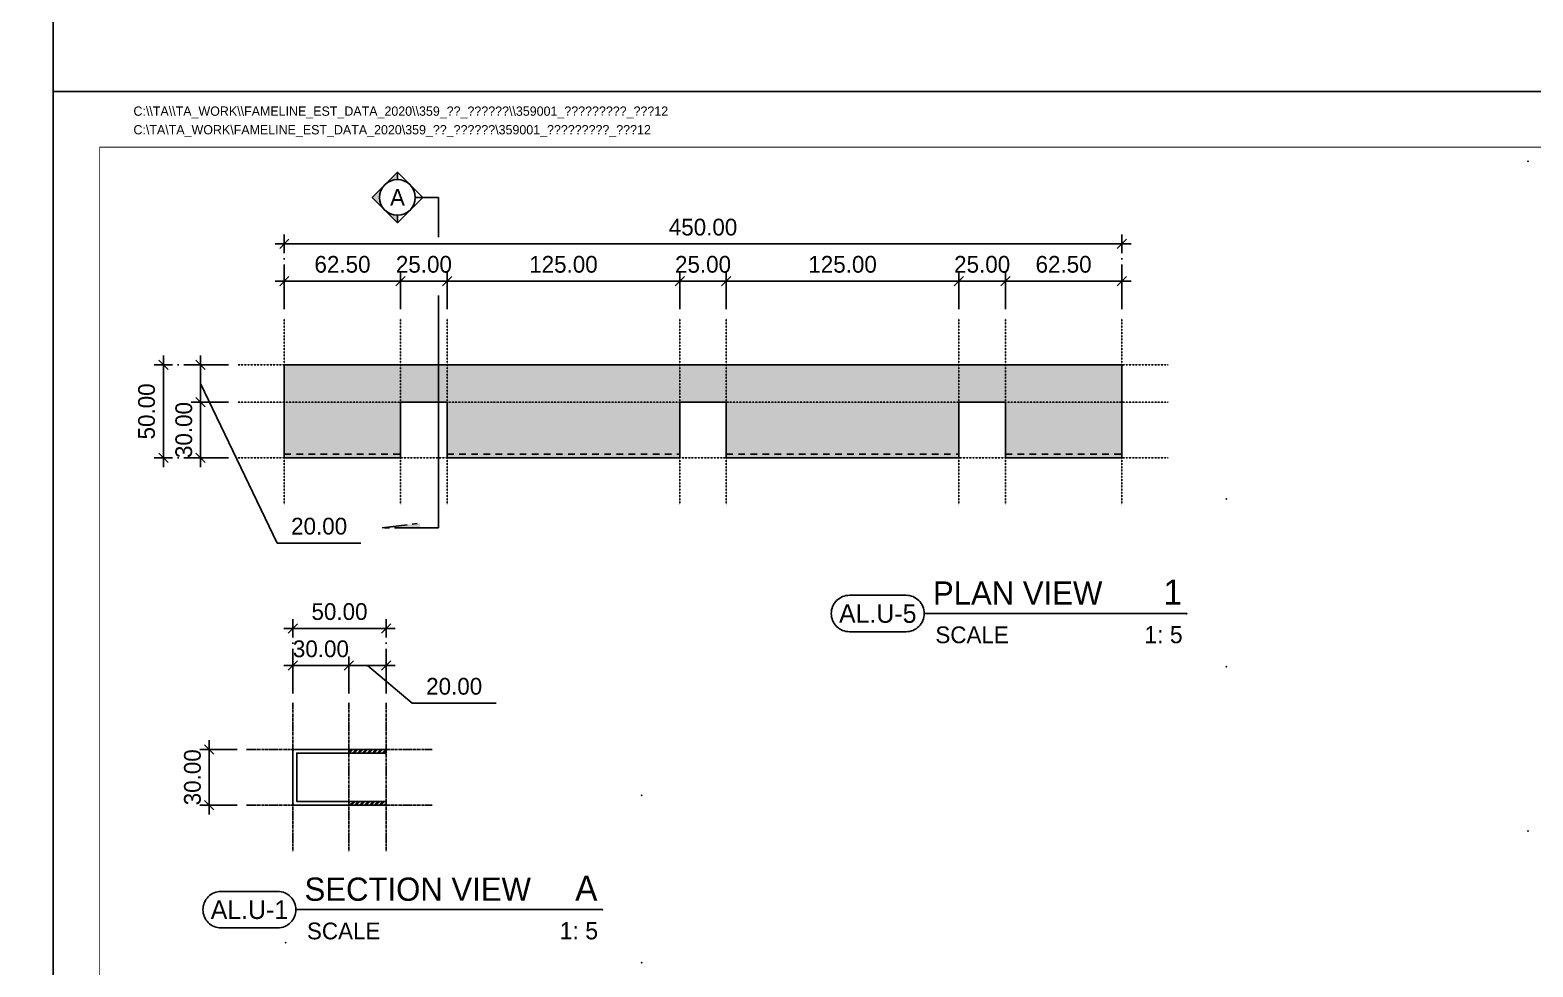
# Model space of a CAD drawing. Header units: millimetres. Extents: x -244126 to 368105, y -173968 to 259060.
# Drawn here: x -84881 to -84073, y 44819 to 45323 of the extents above; entities that cross this region are included whole.
import ezdxf
from ezdxf.enums import TextEntityAlignment as Align

# ---------------------------------------------------------------- set-up
doc = ezdxf.new("R2010")
doc.units = ezdxf.units.MM
doc.header["$MEASUREMENT"] = 0
for name, pattern in [('005_GG_TA_LINE', [13.75, 5, -1.25, 1.25, -1.25, 5]), ('ACAD_ISO04W100', [30, 24, -3, 0, -3]), ('BORDER2', [22.225, 6.35, -3.175, 6.35, -3.175, 0, -3.175]), ('CENTER', [2, 1.25, -0.25, 0.25, -0.25]), ('TA_GL_000.00010', [0.000275, 0.0001, -2.5e-05, 2.5e-05, -2.5e-05, 0.0001]), ('TA_GL_000.05000', [0.1375, 0.05, -0.0125, 0.0125, -0.0125, 0.05]), ('TA_GL_025.00000', [68.75, 25, -6.25, 6.25, -6.25, 25]), ('TA_HL_001.00000', [6.5, 3.55, -2.95]), ('TA_HL_003.00000', [19.5, 10.65, -8.85])]:
    doc.linetypes.add(name, pattern=pattern)
for name, color, linetype in [('000 - GRID', 8, 'CENTER'), ('000 - H A T C H', 8, 'Continuous'), ('000 - L I N E 0.1', 1, 'Continuous'), ('000 - SYMBOL CON', 1, 'Continuous'), ('000 - T E X T', 4, 'Continuous'), ('000 - TITLEBLOCK', 4, 'Continuous'), ('001 - ASCESSORIES', 1, 'Continuous'), ('A04_TUBE SERIES', 7, 'Continuous'), ('A11_ALU.SOLID SHEET', 7, 'Continuous')]:
    doc.layers.add(name, color=color, linetype=linetype)
doc.styles.add('Cetury Gothic', font='GOTHIC.TTF')
doc.styles.add('CORDIA', font='cordia.shx')
doc.styles.add('MtXpl_BrowalliaUPC', font='BrowalliaUPC.ttf')
doc.styles.add('TA', font='Cordia New.ttf', dxfattribs={"height": 4.5})
doc.dimstyles.new('DIM E-E', dxfattribs={"dimscale": 2, "dimtxt": 0.18, "dimasz": 0.1, "dimexe": 0.1, "dimexo": 0.1, "dimgap": 0.09, "dimtad": 1, "dimtoh": 1, "dimzin": 0, "dimdsep": 46, "dimtxsty": 'CORDIA', "dimblk": 'OBLIQUE', "dimcen": 0.1, "dimdle": 0.1, "dimclrd": 40, "dimclre": 140, "dimclrt": 3, "dimadec": 0, "dimazin": 0, "dimtfac": 1, "dimtix": 1, "dimtmove": 2, "dimatfit": 3, "dimfxl": 1, "dimtolj": 1, "dimtzin": 0, "dimarcsym": 0})
pattern_1 = [(45, (-123112.6596, 8658.7099), (-1.325825215, 1.325825215), []), (45, (-123111.7757, 8658.7099), (-1.325825215, 1.325825215), [])]

# ---------------------------------------------------------------- blocks, each defined once
blk = doc.blocks.new('*U1673')
at = {"layer": '000 - TITLEBLOCK', "color": 250}
blk.add_lwpolyline([(0, 0), (2970, 0), (2970, 2100), (0, 2100)], close=True, dxfattribs=at)
at = {"color": 4, "style": 'TA'}
blk.add_attdef('SCALE_SIZE', text='', height=12.51, dxfattribs=at).set_placement((2867.55, 50.13), align=Align.MIDDLE_LEFT)
blk.add_attdef('PAPER_SIZE', text='', height=12.51, dxfattribs=at).set_placement((2843, 49.87), align=Align.MIDDLE_RIGHT)
at = {"layer": '000 - T E X T', "color": 250, "style": 'TA'}
for tag, height, p in [('SUPERLINK', 10, (86.32, 2078.83)), ('NAMEFILE', 10, (86.32, 2058.82)), ('SC', 200, (16.82, 1876.05))]:
    blk.add_attdef(tag, text='', height=height, dxfattribs=at).set_placement(p, align=Align.MIDDLE_LEFT)
at = {"layer": '000 - T E X T', "color": 4, "style": 'TA'}
for tag, height, p in [('NAME_JOB_1', 10, (2618.33, 1691.25)), ('NAME_JOB_2', 10, (2618.33, 1669.43)), ('NAME_PROJECT_1', 15, (2469.03, 1594.85)), ('NAME_PROJECT_2', 15, (2469.03, 1557.85)), ('NAME_PROJECT_3', 15, (2469.03, 1520.85)), ('CODE_VALUE_1', 9.5, (2605.74, 1445.61)), ('CODE_VALUE_2', 9.5, (2605.74, 1415.61)), ('PART_NAME_VALUE_1', 9.5, (2605.74, 1379.37)), ('PART_NAME_VALUE_2', 9.5, (2605.74, 1349.37)), ('PART_NAME_VALUE_3', 9.5, (2605.74, 1319.37)), ('MATTERIAL_VALUE_1', 18, (2609.78, 1284.52)), ('SPEC_VALUE', 18, (2609.78, 1243.42)), ('THICKNESS_VALUE', 18, (2609.78, 1202.64)), ('COATING_VALUE_1', 18, (2609.78, 1162.5)), ('COATING_VALUE_2', 18, (2609.78, 1122.36)), ('NAME_TITLE_1', 12, (2472.53, 388.09)), ('NAME_TITLE_2', 12, (2472.53, 354.79)), ('NAME_TITLE_3', 12, (2472.53, 321.49)), ('DRAWING_NO1', 12, (2473.05, 164.58)), ('DRAWING_NO2', 12, (2473.05, 124.57))]:
    blk.add_attdef(tag, text='', height=height, dxfattribs=at).set_placement(p, align=Align.MIDDLE_LEFT)
for tag, p in [('NAME_DAFT', (2767.05, 681.08)), ('NAME_CHECKED', (2767.05, 612.98)), ('NAME_DESIGNER', (2767.05, 546.06)), ('NAME_DESIGN_MGR', (2767.05, 475.58))]:
    blk.add_attdef(tag, text='', height=18, dxfattribs=at).set_placement(p, align=Align.MIDDLE_CENTER)
for tag, p, height in [('REV', (2767.63, 251.25), 18.76), ('NAME_REMARK', (276.43, 86.52), 20)]:
    blk.add_attdef(tag, p, '', height=height, dxfattribs=at)
at = {"layer": '000 - T E X T', "color": 4, "style": 'Cetury Gothic'}
for tag, p in [('SHEET_NO.', (2807.89, 169.99)), ('TOTAL_SHEET_NO.', (2804.83, 88.2))]:
    blk.add_attdef(tag, text='', height=18, dxfattribs=at).set_placement(p, align=Align.CENTER)
blk = doc.blocks.new('A$Cfd196da9')
at = {"color": 0, "linetype": 'ByBlock', "const_width": 0.1}
blk.add_lwpolyline([(-143.5, -98), (96.5, -98), (96.5, 99), (-143.5, 99)], close=True, dxfattribs=at)
blk = doc.blocks.new('*U1674')
for p in [(792.5, 1012.5), (792.5, 652.5)]:
    blk.add_point(p)
at = {"linetype": '005_GG_TA_LINE'}
blk.add_point((125, 592.5), dxfattribs=at)
at = {"layer": '000 - L I N E 0.1', "color": 21, "linetype": 'Continuous'}
blk.add_lwpolyline([(35.6, 1050), (0, 1050), (0, 1014.4)], dxfattribs=at)
at = {"layer": '000 - TITLEBLOCK', "color": 250}
blk.add_lwpolyline([(0, 0), (1485, 0), (1485, 1050), (0, 1050)], close=True, dxfattribs=at)
at = {"layer": '000 - T E X T', "color": 3, "xscale": 5, "yscale": 5, "zscale": 5}
blk.add_blockref('A$Cfd196da9', (742.5, 525), dxfattribs=at)
at = {"color": 4, "style": 'TA'}
blk.add_attdef('PAPER_SIZE', text='', height=6.25, dxfattribs=at).set_placement((1421.5, 24.94), align=Align.MIDDLE_RIGHT)
blk.add_attdef('SCALE_SIZE', text='', height=6.25, dxfattribs=at).set_placement((1433.78, 25.07), align=Align.MIDDLE_LEFT)
at = {"layer": '000 - T E X T', "color": 250, "style": 'TA'}
for tag, height, p in [('SUPERLINK', 5, (43.16, 1039.41)), ('NAMEFILE', 5, (43.16, 1029.41)), ('SC', 100, (8.41, 938.03))]:
    blk.add_attdef(tag, text='', height=height, dxfattribs=at).set_placement(p, align=Align.MIDDLE_LEFT)
at = {"layer": '000 - T E X T', "color": 4, "style": 'TA'}
for tag, height, p in [('NAME_JOB_1', 5, (1309.16, 845.63)), ('NAME_JOB_2', 5, (1309.16, 834.72)), ('NAME_PROJECT_1', 7.5, (1234.52, 797.42)), ('NAME_PROJECT_2', 7.5, (1234.52, 778.92)), ('NAME_PROJECT_3', 7.5, (1234.52, 760.42)), ('CODE_VALUE_1', 4.75, (1302.87, 722.8)), ('CODE_VALUE_2', 4.75, (1302.87, 707.8)), ('PART_NAME_VALUE_1', 4.75, (1302.87, 689.69)), ('PART_NAME_VALUE_2', 4.75, (1302.87, 674.69)), ('PART_NAME_VALUE_3', 4.75, (1302.87, 659.69)), ('MATTERIAL_VALUE_1', 9, (1304.89, 642.26)), ('SPEC_VALUE', 9, (1304.89, 621.71)), ('THICKNESS_VALUE', 9, (1304.89, 601.32)), ('COATING_VALUE_1', 9, (1304.89, 581.25)), ('COATING_VALUE_2', 9, (1304.89, 561.18)), ('NAME_TITLE_1', 6, (1236.27, 194.04)), ('NAME_TITLE_2', 6, (1236.27, 177.39)), ('NAME_TITLE_3', 6, (1236.27, 160.74)), ('DRAWING_NO1', 6, (1236.53, 82.29)), ('DRAWING_NO2', 6, (1236.53, 62.29))]:
    blk.add_attdef(tag, text='', height=height, dxfattribs=at).set_placement(p, align=Align.MIDDLE_LEFT)
for tag, p in [('NAME_DAFT', (1383.53, 340.54)), ('NAME_CHECKED', (1383.53, 306.49)), ('NAME_DESIGNER', (1383.53, 273.03)), ('NAME_DESIGN_MGR', (1383.53, 237.79))]:
    blk.add_attdef(tag, text='', height=9, dxfattribs=at).set_placement(p, align=Align.MIDDLE_CENTER)
for tag, p, height in [('REV', (1383.82, 125.62), 9.38), ('NAME_REMARK', (138.21, 43.26), 10)]:
    blk.add_attdef(tag, p, '', height=height, dxfattribs=at)
at = {"layer": '000 - T E X T', "color": 4, "style": 'Cetury Gothic'}
for tag, p in [('SHEET_NO.', (1403.95, 84.99)), ('TOTAL_SHEET_NO.', (1402.41, 44.1))]:
    blk.add_attdef(tag, text='', height=9, dxfattribs=at).set_placement(p, align=Align.CENTER)
blk = doc.blocks.new('*U301')
at = {"color": 3}
blk.add_point((0, -50), dxfattribs=at)
at = {"layer": '000 - GRID', "color": 0, "linetype": 'ByBlock'}
blk.add_line((0, 25), (0, -75), dxfattribs=at)
at = {"layer": '000 - GRID', "color": 0}
blk.add_point((0, 0), dxfattribs=at)
at = {"style": 'TA', "flags": 1}
blk.add_attdef('LOCATION', (6, 6), '', height=4.5, dxfattribs=at)
blk = doc.blocks.new('*U779')
at = {"color": 3}
blk.add_point((0, -450), dxfattribs=at)
at = {"layer": '000 - GRID', "color": 0, "linetype": 'ByBlock'}
blk.add_line((0, 25), (0, -475), dxfattribs=at)
at = {"layer": '000 - GRID', "color": 0}
blk.add_point((0, 0), dxfattribs=at)
at = {"style": 'TA', "flags": 1}
blk.add_attdef('LOCATION', (6, 6), '', height=4.5, dxfattribs=at)
blk = doc.blocks.new('*U3604')
at = {"layer": '001 - ASCESSORIES', "color": 0, "linetype": 'ByBlock'}
for points in [[(-75, -50), (-137.5, -50), (-137.5, -20), (-162.5, -20), (-162.5, -50), (-225, -50), (-225, 0), (225, 0), (225, -50), (162.5, -50), (162.5, -20), (137.5, -20), (137.5, -50), (75, -50)], [(75, -50), (12.5, -50), (12.5, -20), (-12.5, -20), (-12.5, -50), (-75, -50)]]:
    blk.add_lwpolyline(points, dxfattribs=at)
blk = doc.blocks.new('_Oblique')
at = {"color": 0, "linetype": 'ByBlock', "lineweight": -2}
blk.add_line((-0.5, -0.5), (0.5, 0.5), dxfattribs=at)
blk = doc.blocks.new('*D3573')
at = {"layer": 'A04_TUBE SERIES', "color": 40, "lineweight": -2, "transparency": 16777216}
blk.add_line((-84749.48, 45187.82), (-84676.98, 45187.82), dxfattribs=at)
at = {"layer": 'A04_TUBE SERIES', "color": 140, "linetype": 'ACAD_ISO04W100', "lineweight": -2, "transparency": 16777216}
for p, q in [((-84744.48, 45172.82), (-84744.48, 45192.82)), ((-84681.98, 45172.82), (-84681.98, 45192.82))]:
    blk.add_line(p, q, dxfattribs=at)
at = {"layer": 'Defpoints', "color": 0, "transparency": 16777216}
for p in [(-84681.98, 45187.82), (-84744.48, 45167.82), (-84681.98, 45167.82)]:
    blk.add_point(p, dxfattribs=at)
at = {"layer": 'A04_TUBE SERIES', "color": 40, "lineweight": -2, "transparency": 16777216, "xscale": 5, "yscale": 5, "zscale": 5, "rotation": 180}
blk.add_blockref('_Oblique', (-84744.48, 45187.82), dxfattribs=at)
at = {"layer": 'A04_TUBE SERIES', "color": 40, "lineweight": -2, "transparency": 16777216, "xscale": 5, "yscale": 5, "zscale": 5}
blk.add_blockref('_Oblique', (-84681.98, 45187.82), dxfattribs=at)
at = {"layer": 'A04_TUBE SERIES', "color": 3, "transparency": 16777216, "insert": (-84713.23, 45196.82), "char_height": 9, "attachment_point": 5, "style": 'CORDIA'}
blk.add_mtext('\\A1;62.50', dxfattribs=at)
blk = doc.blocks.new('*D3574')
at = {"layer": 'A04_TUBE SERIES', "color": 40, "lineweight": -2, "transparency": 16777216}
for p, q in [((-84681.98, 45187.82), (-84686.98, 45187.82)), ((-84681.98, 45187.82), (-84656.98, 45187.82)), ((-84656.98, 45187.82), (-84651.98, 45187.82))]:
    blk.add_line(p, q, dxfattribs=at)
at = {"layer": 'A04_TUBE SERIES', "color": 140, "linetype": 'ACAD_ISO04W100', "lineweight": -2, "transparency": 16777216}
for p, q in [((-84681.98, 45172.82), (-84681.98, 45192.82)), ((-84656.98, 45172.82), (-84656.98, 45192.82))]:
    blk.add_line(p, q, dxfattribs=at)
at = {"layer": 'Defpoints', "color": 0, "transparency": 16777216}
for p in [(-84656.98, 45187.82), (-84681.98, 45167.82), (-84656.98, 45167.82)]:
    blk.add_point(p, dxfattribs=at)
at = {"layer": 'A04_TUBE SERIES', "color": 40, "lineweight": -2, "transparency": 16777216, "xscale": 5, "yscale": 5, "zscale": 5}
blk.add_blockref('_Oblique', (-84681.98, 45187.82), dxfattribs=at)
at = {"layer": 'A04_TUBE SERIES', "color": 40, "lineweight": -2, "transparency": 16777216, "xscale": 5, "yscale": 5, "zscale": 5, "rotation": 180}
blk.add_blockref('_Oblique', (-84656.98, 45187.82), dxfattribs=at)
at = {"layer": 'A04_TUBE SERIES', "color": 3, "transparency": 16777216, "insert": (-84669.48, 45196.82), "char_height": 9, "attachment_point": 5, "style": 'CORDIA'}
blk.add_mtext('\\A1;25.00', dxfattribs=at)
blk = doc.blocks.new('*D3575')
at = {"layer": 'A04_TUBE SERIES', "color": 40, "lineweight": -2, "transparency": 16777216}
blk.add_line((-84661.98, 45187.82), (-84526.98, 45187.82), dxfattribs=at)
at = {"layer": 'A04_TUBE SERIES', "color": 140, "linetype": 'ACAD_ISO04W100', "lineweight": -2, "transparency": 16777216}
for p, q in [((-84656.98, 45172.82), (-84656.98, 45192.82)), ((-84531.98, 45172.82), (-84531.98, 45192.82))]:
    blk.add_line(p, q, dxfattribs=at)
at = {"layer": 'Defpoints', "color": 0, "transparency": 16777216}
for p in [(-84531.98, 45187.82), (-84656.98, 45167.82), (-84531.98, 45167.82)]:
    blk.add_point(p, dxfattribs=at)
at = {"layer": 'A04_TUBE SERIES', "color": 40, "lineweight": -2, "transparency": 16777216, "xscale": 5, "yscale": 5, "zscale": 5, "rotation": 180}
blk.add_blockref('_Oblique', (-84656.98, 45187.82), dxfattribs=at)
at = {"layer": 'A04_TUBE SERIES', "color": 40, "lineweight": -2, "transparency": 16777216, "xscale": 5, "yscale": 5, "zscale": 5}
blk.add_blockref('_Oblique', (-84531.98, 45187.82), dxfattribs=at)
at = {"layer": 'A04_TUBE SERIES', "color": 3, "transparency": 16777216, "insert": (-84594.48, 45196.82), "char_height": 9, "attachment_point": 5, "style": 'CORDIA'}
blk.add_mtext('\\A1;125.00', dxfattribs=at)
blk = doc.blocks.new('*D3576')
at = {"layer": 'A04_TUBE SERIES', "color": 40, "lineweight": -2, "transparency": 16777216}
for p, q in [((-84531.98, 45187.82), (-84536.98, 45187.82)), ((-84531.98, 45187.82), (-84506.98, 45187.82)), ((-84506.98, 45187.82), (-84501.98, 45187.82))]:
    blk.add_line(p, q, dxfattribs=at)
at = {"layer": 'A04_TUBE SERIES', "color": 140, "linetype": 'ACAD_ISO04W100', "lineweight": -2, "transparency": 16777216}
for p, q in [((-84531.98, 45172.82), (-84531.98, 45192.82)), ((-84506.98, 45172.82), (-84506.98, 45192.82))]:
    blk.add_line(p, q, dxfattribs=at)
at = {"layer": 'Defpoints', "color": 0, "transparency": 16777216}
for p in [(-84506.98, 45187.82), (-84531.98, 45167.82), (-84506.98, 45167.82)]:
    blk.add_point(p, dxfattribs=at)
at = {"layer": 'A04_TUBE SERIES', "color": 40, "lineweight": -2, "transparency": 16777216, "xscale": 5, "yscale": 5, "zscale": 5}
blk.add_blockref('_Oblique', (-84531.98, 45187.82), dxfattribs=at)
at = {"layer": 'A04_TUBE SERIES', "color": 40, "lineweight": -2, "transparency": 16777216, "xscale": 5, "yscale": 5, "zscale": 5, "rotation": 180}
blk.add_blockref('_Oblique', (-84506.98, 45187.82), dxfattribs=at)
at = {"layer": 'A04_TUBE SERIES', "color": 3, "transparency": 16777216, "insert": (-84519.48, 45196.82), "char_height": 9, "attachment_point": 5, "style": 'CORDIA'}
blk.add_mtext('\\A1;25.00', dxfattribs=at)
blk = doc.blocks.new('*D3577')
at = {"layer": 'A04_TUBE SERIES', "color": 40, "lineweight": -2, "transparency": 16777216}
blk.add_line((-84511.98, 45187.82), (-84376.98, 45187.82), dxfattribs=at)
at = {"layer": 'A04_TUBE SERIES', "color": 140, "linetype": 'ACAD_ISO04W100', "lineweight": -2, "transparency": 16777216}
for p, q in [((-84506.98, 45172.82), (-84506.98, 45192.82)), ((-84381.98, 45172.82), (-84381.98, 45192.82))]:
    blk.add_line(p, q, dxfattribs=at)
at = {"layer": 'Defpoints', "color": 0, "transparency": 16777216}
for p in [(-84381.98, 45187.82), (-84506.98, 45167.82), (-84381.98, 45167.82)]:
    blk.add_point(p, dxfattribs=at)
at = {"layer": 'A04_TUBE SERIES', "color": 40, "lineweight": -2, "transparency": 16777216, "xscale": 5, "yscale": 5, "zscale": 5, "rotation": 180}
blk.add_blockref('_Oblique', (-84506.98, 45187.82), dxfattribs=at)
at = {"layer": 'A04_TUBE SERIES', "color": 40, "lineweight": -2, "transparency": 16777216, "xscale": 5, "yscale": 5, "zscale": 5}
blk.add_blockref('_Oblique', (-84381.98, 45187.82), dxfattribs=at)
at = {"layer": 'A04_TUBE SERIES', "color": 3, "transparency": 16777216, "insert": (-84444.48, 45196.82), "char_height": 9, "attachment_point": 5, "style": 'CORDIA'}
blk.add_mtext('\\A1;125.00', dxfattribs=at)
blk = doc.blocks.new('*D3567')
at = {"layer": 'A04_TUBE SERIES', "color": 40, "lineweight": -2, "transparency": 16777216}
for p, q in [((-84381.98, 45187.82), (-84386.98, 45187.82)), ((-84381.98, 45187.82), (-84356.98, 45187.82)), ((-84356.98, 45187.82), (-84351.98, 45187.82))]:
    blk.add_line(p, q, dxfattribs=at)
at = {"layer": 'A04_TUBE SERIES', "color": 140, "linetype": 'ACAD_ISO04W100', "lineweight": -2, "transparency": 16777216}
for p, q in [((-84381.98, 45172.82), (-84381.98, 45192.82)), ((-84356.98, 45172.82), (-84356.98, 45192.82))]:
    blk.add_line(p, q, dxfattribs=at)
at = {"layer": 'Defpoints', "color": 0, "transparency": 16777216}
for p in [(-84356.98, 45187.82), (-84381.98, 45167.82), (-84356.98, 45167.82)]:
    blk.add_point(p, dxfattribs=at)
at = {"layer": 'A04_TUBE SERIES', "color": 40, "lineweight": -2, "transparency": 16777216, "xscale": 5, "yscale": 5, "zscale": 5}
blk.add_blockref('_Oblique', (-84381.98, 45187.82), dxfattribs=at)
at = {"layer": 'A04_TUBE SERIES', "color": 40, "lineweight": -2, "transparency": 16777216, "xscale": 5, "yscale": 5, "zscale": 5, "rotation": 180}
blk.add_blockref('_Oblique', (-84356.98, 45187.82), dxfattribs=at)
at = {"layer": 'A04_TUBE SERIES', "color": 3, "transparency": 16777216, "insert": (-84369.48, 45196.82), "char_height": 9, "attachment_point": 5, "style": 'CORDIA'}
blk.add_mtext('\\A1;25.00', dxfattribs=at)
blk = doc.blocks.new('*D3568')
at = {"layer": 'A04_TUBE SERIES', "color": 40, "lineweight": -2, "transparency": 16777216}
blk.add_line((-84361.98, 45187.82), (-84289.48, 45187.82), dxfattribs=at)
at = {"layer": 'A04_TUBE SERIES', "color": 140, "linetype": 'ACAD_ISO04W100', "lineweight": -2, "transparency": 16777216}
for p, q in [((-84356.98, 45172.82), (-84356.98, 45192.82)), ((-84294.48, 45172.82), (-84294.48, 45192.82))]:
    blk.add_line(p, q, dxfattribs=at)
at = {"layer": 'Defpoints', "color": 0, "transparency": 16777216}
for p in [(-84294.48, 45187.82), (-84356.98, 45167.82), (-84294.48, 45167.82)]:
    blk.add_point(p, dxfattribs=at)
at = {"layer": 'A04_TUBE SERIES', "color": 40, "lineweight": -2, "transparency": 16777216, "xscale": 5, "yscale": 5, "zscale": 5, "rotation": 180}
blk.add_blockref('_Oblique', (-84356.98, 45187.82), dxfattribs=at)
at = {"layer": 'A04_TUBE SERIES', "color": 40, "lineweight": -2, "transparency": 16777216, "xscale": 5, "yscale": 5, "zscale": 5}
blk.add_blockref('_Oblique', (-84294.48, 45187.82), dxfattribs=at)
at = {"layer": 'A04_TUBE SERIES', "color": 3, "transparency": 16777216, "insert": (-84325.73, 45196.82), "char_height": 9, "attachment_point": 5, "style": 'CORDIA'}
blk.add_mtext('\\A1;62.50', dxfattribs=at)
blk = doc.blocks.new('*D3569')
at = {"layer": 'A04_TUBE SERIES', "color": 40, "lineweight": -2, "transparency": 16777216}
for p, q in [((-84789.48, 45147.82), (-84789.48, 45117.82)), ((-84789.48, 45132.82), (-84748.28, 45047.11)), ((-84748.28, 45047.11), (-84703.28, 45047.11))]:
    blk.add_line(p, q, dxfattribs=at)
at = {"layer": 'A04_TUBE SERIES', "color": 140, "linetype": 'ACAD_ISO04W100', "lineweight": -2, "transparency": 16777216}
for p, q in [((-84774.48, 45142.82), (-84794.48, 45142.82)), ((-84774.48, 45122.82), (-84794.48, 45122.82))]:
    blk.add_line(p, q, dxfattribs=at)
at = {"layer": 'Defpoints', "color": 0, "transparency": 16777216}
for p in [(-84769.48, 45142.82), (-84789.48, 45122.82), (-84769.48, 45122.82)]:
    blk.add_point(p, dxfattribs=at)
at = {"layer": 'A04_TUBE SERIES', "color": 40, "lineweight": -2, "transparency": 16777216, "xscale": 5, "yscale": 5, "zscale": 5}
for p, rotation in [((-84789.48, 45142.82), 90), ((-84789.48, 45122.82), 270)]:
    blk.add_blockref('_Oblique', p, dxfattribs=dict(at, rotation=rotation))
at = {"layer": 'A04_TUBE SERIES', "color": 3, "transparency": 16777216, "insert": (-84725.78, 45056.11), "char_height": 9, "attachment_point": 5, "style": 'CORDIA'}
blk.add_mtext('\\A1;20.00', dxfattribs=at)
blk = doc.blocks.new('*D3570')
at = {"layer": 'A04_TUBE SERIES', "color": 140, "linetype": 'ACAD_ISO04W100', "lineweight": -2, "transparency": 16777216}
for p, q in [((-84774.48, 45122.82), (-84794.48, 45122.82)), ((-84774.48, 45092.82), (-84794.48, 45092.82))]:
    blk.add_line(p, q, dxfattribs=at)
at = {"layer": 'A04_TUBE SERIES', "color": 40, "lineweight": -2, "transparency": 16777216}
for p, q in [((-84789.48, 45122.82), (-84789.48, 45127.82)), ((-84789.48, 45122.82), (-84789.48, 45092.82)), ((-84789.48, 45092.82), (-84789.48, 45087.82))]:
    blk.add_line(p, q, dxfattribs=at)
at = {"layer": 'Defpoints', "color": 0, "transparency": 16777216}
for p in [(-84769.48, 45122.82), (-84789.48, 45092.82), (-84769.48, 45092.82)]:
    blk.add_point(p, dxfattribs=at)
at = {"layer": 'A04_TUBE SERIES', "color": 40, "lineweight": -2, "transparency": 16777216, "xscale": 5, "yscale": 5, "zscale": 5}
for p, rotation in [((-84789.48, 45122.82), 270), ((-84789.48, 45092.82), 90)]:
    blk.add_blockref('_Oblique', p, dxfattribs=dict(at, rotation=rotation))
at = {"layer": 'A04_TUBE SERIES', "color": 3, "transparency": 16777216, "insert": (-84798.48, 45107.82), "char_height": 9, "attachment_point": 5, "rotation": 90, "style": 'CORDIA'}
blk.add_mtext('\\A1;30.00', dxfattribs=at)
blk = doc.blocks.new('*D3571')
at = {"layer": 'A04_TUBE SERIES', "color": 40, "lineweight": -2, "transparency": 16777216}
blk.add_line((-84809.48, 45147.82), (-84809.48, 45087.82), dxfattribs=at)
at = {"layer": 'A04_TUBE SERIES', "color": 140, "linetype": 'ACAD_ISO04W100', "lineweight": -2, "transparency": 16777216}
for p, q in [((-84774.48, 45142.82), (-84814.48, 45142.82)), ((-84774.48, 45092.82), (-84814.48, 45092.82))]:
    blk.add_line(p, q, dxfattribs=at)
at = {"layer": 'Defpoints', "color": 0, "transparency": 16777216}
for p in [(-84769.48, 45142.82), (-84809.48, 45092.82), (-84769.48, 45092.82)]:
    blk.add_point(p, dxfattribs=at)
at = {"layer": 'A04_TUBE SERIES', "color": 40, "lineweight": -2, "transparency": 16777216, "xscale": 5, "yscale": 5, "zscale": 5}
for p, rotation in [((-84809.48, 45142.82), 90), ((-84809.48, 45092.82), 270)]:
    blk.add_blockref('_Oblique', p, dxfattribs=dict(at, rotation=rotation))
at = {"layer": 'A04_TUBE SERIES', "color": 3, "transparency": 16777216, "insert": (-84818.48, 45117.82), "char_height": 9, "attachment_point": 5, "rotation": 90, "style": 'CORDIA'}
blk.add_mtext('\\A1;50.00', dxfattribs=at)
blk = doc.blocks.new('*D3572')
at = {"layer": 'A04_TUBE SERIES', "color": 140, "linetype": 'ACAD_ISO04W100', "lineweight": -2, "transparency": 16777216}
for p, q in [((-84744.48, 45172.82), (-84744.48, 45212.82)), ((-84294.48, 45172.82), (-84294.48, 45212.82))]:
    blk.add_line(p, q, dxfattribs=at)
at = {"layer": 'A04_TUBE SERIES', "color": 40, "lineweight": -2, "transparency": 16777216}
blk.add_line((-84749.48, 45207.82), (-84289.48, 45207.82), dxfattribs=at)
at = {"layer": 'Defpoints', "color": 0, "transparency": 16777216}
for p in [(-84294.48, 45207.82), (-84744.48, 45167.82), (-84294.48, 45167.82)]:
    blk.add_point(p, dxfattribs=at)
at = {"layer": 'A04_TUBE SERIES', "color": 40, "lineweight": -2, "transparency": 16777216, "xscale": 5, "yscale": 5, "zscale": 5, "rotation": 180}
blk.add_blockref('_Oblique', (-84744.48, 45207.82), dxfattribs=at)
at = {"layer": 'A04_TUBE SERIES', "color": 40, "lineweight": -2, "transparency": 16777216, "xscale": 5, "yscale": 5, "zscale": 5}
blk.add_blockref('_Oblique', (-84294.48, 45207.82), dxfattribs=at)
at = {"layer": 'A04_TUBE SERIES', "color": 3, "transparency": 16777216, "insert": (-84519.48, 45216.82), "char_height": 9, "attachment_point": 5, "style": 'CORDIA'}
blk.add_mtext('\\A1;450.00', dxfattribs=at)
blk = doc.blocks.new('*U3351')
at = {"color": 3}
blk.add_point((0, -30), dxfattribs=at)
at = {"layer": '000 - GRID', "color": 0, "linetype": 'ByBlock'}
blk.add_line((0, 25), (0, -55), dxfattribs=at)
at = {"layer": '000 - GRID', "color": 0}
blk.add_point((0, 0), dxfattribs=at)
at = {"style": 'TA', "flags": 1}
blk.add_attdef('LOCATION', (6, 6), '', height=4.5, dxfattribs=at)
blk = doc.blocks.new('*D3584')
at = {"layer": 'A04_TUBE SERIES', "color": 140, "linetype": 'ACAD_ISO04W100', "lineweight": -2, "transparency": 16777216}
for p, q in [((-84739.83, 44966.2), (-84739.83, 44986.2)), ((-84709.83, 44966.2), (-84709.83, 44986.2))]:
    blk.add_line(p, q, dxfattribs=at)
at = {"layer": 'A04_TUBE SERIES', "color": 40, "lineweight": -2, "transparency": 16777216}
for p, q in [((-84739.83, 44981.2), (-84744.83, 44981.2)), ((-84739.83, 44981.2), (-84709.83, 44981.2)), ((-84709.83, 44981.2), (-84704.83, 44981.2))]:
    blk.add_line(p, q, dxfattribs=at)
at = {"layer": 'Defpoints', "color": 0, "transparency": 16777216}
for p in [(-84709.83, 44981.2), (-84739.83, 44961.2), (-84709.83, 44961.2)]:
    blk.add_point(p, dxfattribs=at)
at = {"layer": 'A04_TUBE SERIES', "color": 40, "lineweight": -2, "transparency": 16777216, "xscale": 5, "yscale": 5, "zscale": 5}
blk.add_blockref('_Oblique', (-84739.83, 44981.2), dxfattribs=at)
at = {"layer": 'A04_TUBE SERIES', "color": 40, "lineweight": -2, "transparency": 16777216, "xscale": 5, "yscale": 5, "zscale": 5, "rotation": 180}
blk.add_blockref('_Oblique', (-84709.83, 44981.2), dxfattribs=at)
at = {"layer": 'A04_TUBE SERIES', "color": 3, "transparency": 16777216, "insert": (-84724.83, 44990.2), "char_height": 9, "attachment_point": 5, "style": 'CORDIA'}
blk.add_mtext('\\A1;30.00', dxfattribs=at)
blk = doc.blocks.new('*D3585')
at = {"layer": 'A04_TUBE SERIES', "color": 140, "linetype": 'ACAD_ISO04W100', "lineweight": -2, "transparency": 16777216}
for p, q in [((-84709.83, 44966.2), (-84709.83, 44986.2)), ((-84689.83, 44966.2), (-84689.83, 44986.2))]:
    blk.add_line(p, q, dxfattribs=at)
at = {"layer": 'A04_TUBE SERIES', "color": 40, "lineweight": -2, "transparency": 16777216}
for p, q in [((-84714.83, 44981.2), (-84684.83, 44981.2)), ((-84699.83, 44981.2), (-84675.71, 44961.05)), ((-84675.71, 44961.05), (-84630.71, 44961.05))]:
    blk.add_line(p, q, dxfattribs=at)
at = {"layer": 'Defpoints', "color": 0, "transparency": 16777216}
for p in [(-84689.83, 44981.2), (-84709.83, 44961.2), (-84689.83, 44961.2)]:
    blk.add_point(p, dxfattribs=at)
at = {"layer": 'A04_TUBE SERIES', "color": 40, "lineweight": -2, "transparency": 16777216, "xscale": 5, "yscale": 5, "zscale": 5, "rotation": 180}
blk.add_blockref('_Oblique', (-84709.83, 44981.2), dxfattribs=at)
at = {"layer": 'A04_TUBE SERIES', "color": 40, "lineweight": -2, "transparency": 16777216, "xscale": 5, "yscale": 5, "zscale": 5}
blk.add_blockref('_Oblique', (-84689.83, 44981.2), dxfattribs=at)
at = {"layer": 'A04_TUBE SERIES', "color": 3, "transparency": 16777216, "insert": (-84653.21, 44970.05), "char_height": 9, "attachment_point": 5, "style": 'CORDIA'}
blk.add_mtext('\\A1;20.00', dxfattribs=at)
blk = doc.blocks.new('*D3586')
at = {"layer": 'A04_TUBE SERIES', "color": 40, "lineweight": -2, "transparency": 16777216}
blk.add_line((-84744.83, 45001.2), (-84684.83, 45001.2), dxfattribs=at)
at = {"layer": 'A04_TUBE SERIES', "color": 140, "linetype": 'ACAD_ISO04W100', "lineweight": -2, "transparency": 16777216}
for p, q in [((-84739.83, 44966.2), (-84739.83, 45006.2)), ((-84689.83, 44966.2), (-84689.83, 45006.2))]:
    blk.add_line(p, q, dxfattribs=at)
at = {"layer": 'Defpoints', "color": 0, "transparency": 16777216}
for p in [(-84689.83, 45001.2), (-84739.83, 44961.2), (-84689.83, 44961.2)]:
    blk.add_point(p, dxfattribs=at)
at = {"layer": 'A04_TUBE SERIES', "color": 40, "lineweight": -2, "transparency": 16777216, "xscale": 5, "yscale": 5, "zscale": 5, "rotation": 180}
blk.add_blockref('_Oblique', (-84739.83, 45001.2), dxfattribs=at)
at = {"layer": 'A04_TUBE SERIES', "color": 40, "lineweight": -2, "transparency": 16777216, "xscale": 5, "yscale": 5, "zscale": 5}
blk.add_blockref('_Oblique', (-84689.83, 45001.2), dxfattribs=at)
at = {"layer": 'A04_TUBE SERIES', "color": 3, "transparency": 16777216, "insert": (-84714.83, 45010.2), "char_height": 9, "attachment_point": 5, "style": 'CORDIA'}
blk.add_mtext('\\A1;50.00', dxfattribs=at)
blk = doc.blocks.new('*D3587')
at = {"layer": 'A04_TUBE SERIES', "color": 140, "linetype": 'ACAD_ISO04W100', "lineweight": -2, "transparency": 16777216}
for p, q in [((-84769.83, 44936.2), (-84789.83, 44936.2)), ((-84769.83, 44906.2), (-84789.83, 44906.2))]:
    blk.add_line(p, q, dxfattribs=at)
at = {"layer": 'A04_TUBE SERIES', "color": 40, "lineweight": -2, "transparency": 16777216}
for p, q in [((-84784.83, 44936.2), (-84784.83, 44941.2)), ((-84784.83, 44936.2), (-84784.83, 44906.2)), ((-84784.83, 44906.2), (-84784.83, 44901.2))]:
    blk.add_line(p, q, dxfattribs=at)
at = {"layer": 'Defpoints', "color": 0, "transparency": 16777216}
for p in [(-84764.83, 44936.2), (-84784.83, 44906.2), (-84764.83, 44906.2)]:
    blk.add_point(p, dxfattribs=at)
at = {"layer": 'A04_TUBE SERIES', "color": 40, "lineweight": -2, "transparency": 16777216, "xscale": 5, "yscale": 5, "zscale": 5}
for p, rotation in [((-84784.83, 44936.2), 270), ((-84784.83, 44906.2), 90)]:
    blk.add_blockref('_Oblique', p, dxfattribs=dict(at, rotation=rotation))
at = {"layer": 'A04_TUBE SERIES', "color": 3, "transparency": 16777216, "insert": (-84793.83, 44921.2), "char_height": 9, "attachment_point": 5, "rotation": 90, "style": 'CORDIA'}
blk.add_mtext('\\A1;30.00', dxfattribs=at)
blk = doc.blocks.new('*U3514')
at = {"color": 4}
blk.add_line((-4.26, 5.7), (-32.47, 5.7), dxfattribs=at)
at = {"linetype": 'TA_GL_000.00010'}
blk.add_point((0, 18), dxfattribs=at)
for p in [(-4.26, 5.7), (0, 0)]:
    blk.add_point(p)
at = {"layer": '000 - SYMBOL CON', "color": 0, "linetype": 'ByBlock'}
blk.add_lwpolyline([(-40.51, 7.66, 0.414214), (-42.47, 5.7, 0.414214), (-40.51, 3.74), (-34.43, 3.74, 0.414214), (-32.47, 5.7, 0.414214), (-34.43, 7.66)], format="xyb", close=True, dxfattribs=at)
at = {"color": 4, "linetype": 'BORDER2', "style": 'Cetury Gothic'}
blk.add_text('SCALE', height=1.8, dxfattribs=at).set_placement((-31.28, 2.51))
at = {"color": 0, "style": 'TA'}
for tag, p in [('HEADING2', (-31.54, 10.65)), ('HEADING', (-31.54, 6.65))]:
    blk.add_attdef(tag, p, '', height=2.5, dxfattribs=at)
for tag, height, p in [('LO', 2.7, (-4.76, 6.65)), ('SC', 1.85, (-4.7, 2.51))]:
    blk.add_attdef(tag, text='', height=height, dxfattribs=at).set_placement(p, align=Align.RIGHT)
at = {"layer": '000 - T E X T', "color": 0, "style": 'MtXpl_BrowalliaUPC'}
blk.add_attdef('NO.CODE', text='', height=2, dxfattribs=at).set_placement((-37.47, 5.7), align=Align.MIDDLE_CENTER)
blk = doc.blocks.new('*U3356')
at = {"color": 4}
blk.add_line((-4.26, 5.7), (-37.17, 5.7), dxfattribs=at)
at = {"linetype": 'TA_GL_000.00010'}
blk.add_point((0, 18), dxfattribs=at)
for p in [(-4.26, 5.7), (0, 0)]:
    blk.add_point(p)
at = {"layer": '000 - SYMBOL CON', "color": 0, "linetype": 'ByBlock'}
blk.add_lwpolyline([(-45.22, 7.66, 0.414214), (-47.17, 5.7, 0.414214), (-45.22, 3.74), (-39.13, 3.74, 0.414214), (-37.17, 5.7, 0.414214), (-39.13, 7.66)], format="xyb", close=True, dxfattribs=at)
at = {"color": 4, "linetype": 'BORDER2', "style": 'Cetury Gothic'}
blk.add_text('SCALE', height=1.8, dxfattribs=at).set_placement((-35.99, 2.51))
at = {"color": 0, "style": 'TA'}
for tag, p in [('HEADING2', (-36.25, 10.65)), ('HEADING', (-36.25, 6.65))]:
    blk.add_attdef(tag, p, '', height=2.5, dxfattribs=at)
for tag, height, p in [('LO', 2.7, (-4.76, 6.65)), ('SC', 1.85, (-4.7, 2.51))]:
    blk.add_attdef(tag, text='', height=height, dxfattribs=at).set_placement(p, align=Align.RIGHT)
at = {"layer": '000 - T E X T', "color": 0, "style": 'MtXpl_BrowalliaUPC'}
blk.add_attdef('NO.CODE', text='', height=2, dxfattribs=at).set_placement((-42.17, 5.7), align=Align.MIDDLE_CENTER)
blk = doc.blocks.new('A$C6D7226B7')
blk.add_hatch(color=2).paths.add_polyline_path([(0.71, 5.6), (0, 0), (0.71, 0)])
at = {"color": 2, "linetype": 'CENTER', "ltscale": 3}
for p, q in [((0.71, 5.6), (0, 0)), ((0.71, 0), (0.71, 5.6))]:
    blk.add_line(p, q, dxfattribs=at)
blk = doc.blocks.new('A$C2FD3211E')
h = blk.add_hatch(color=2)
h.paths.add_polyline_path([(2.01, 7.26, -0.198912), (2.84, 5.25), (4.02, 5.25)])
h.paths.add_polyline_path([(-2.01, 7.26), (-4.02, 5.25), (-2.84, 5.25, -0.198912)])
h.paths.add_polyline_path([(0, 9.27), (-2.01, 7.26, -0.198912), (0, 8.09, -0.198912), (2.01, 7.26)])
at = {"color": 2}
blk.add_lwpolyline([(2.84, 5.25), (4.02, 5.25), (0, 9.27), (-4.02, 5.25), (-2.84, 5.25)], dxfattribs=at)
blk = doc.blocks.new('*U3367')
at = {"color": 2}
blk.add_circle((1.92, 0), 1.92, dxfattribs=at)
blk.add_circle((1.92, 0), 1.92, dxfattribs=at)
at = {"layer": '000 - SYMBOL CON', "color": 2, "linetype": 'ByBlock'}
for p, q in [((-2.49, 0), (0, 0)), ((-2.49, -35.52), (-0.49, -35.51))]:
    blk.add_line(p, q, dxfattribs=at)
blk.add_lwpolyline([(-2.49, -35.52), (-2.49, 0)], dxfattribs=at)
at = {"layer": 'Defpoints', "color": 250}
blk.add_lwpolyline([(1.92, 2.71), (-0.79, 0), (1.92, -2.71), (4.63, 0)], close=True, dxfattribs=at)
at = {"color": 3, "rotation": 270.0133338111252}
for name, p, xscale, yscale, zscale in [('A$C2FD3211E', (-1.62, 0), 0.6742075757186758, 0.6742075757186758, 0.6742075757186758), ('A$C6D7226B7', (-0.49, -35), 0.7254261282618395, 0.7254261282618395, 0.7254261282618395)]:
    blk.add_blockref(name, p, dxfattribs=dict(at, xscale=xscale, yscale=yscale, zscale=zscale))
at = {"layer": '000 - T E X T', "color": 0, "style": 'TA'}
blk.add_attdef('SYM', text='', height=1.8, dxfattribs=at).set_placement((1.92, 0), align=Align.MIDDLE_CENTER)

msp = doc.modelspace()

# ---------------------------------------------------------------- hatches: boundary and pattern name
at = {"layer": '000 - H A T C H', "transparency": 33554687}
h = msp.add_hatch(dxfattribs=at)
h.set_pattern_fill('DOTS', color=8, scale=50)
h.set_pattern_definition([(0, (-130325.0565, 8633.3966), (1.5625, 3.125), [0, -3.125])])
h.paths.add_polyline_path([(-84594.48444, 45092.81994), (-84656.98444, 45092.81994), (-84656.98444, 45122.81994), (-84681.98444, 45122.81994), (-84681.98444, 45092.81994), (-84744.48444, 45092.81994), (-84744.48444, 45142.81994), (-84294.48444, 45142.81994), (-84294.48444, 45092.81994), (-84356.98444, 45092.81994), (-84356.98444, 45122.81994), (-84381.98444, 45122.81994), (-84381.98444, 45092.81994), (-84444.48444, 45092.81994), (-84506.98444, 45092.81994), (-84506.98444, 45122.81994), (-84531.98444, 45122.81994), (-84531.98444, 45092.81994)])
h = msp.add_hatch(dxfattribs=at)
h.set_pattern_fill('ANSI32', color=8, scale=5)
h.set_pattern_definition(pattern_1)
h.paths.add_polyline_path([(-84709.82952, 44936.20478), (-84689.82952, 44936.20478), (-84689.82952, 44934.20478), (-84709.82952, 44934.20478)])
h = msp.add_hatch(dxfattribs=at)
h.set_pattern_fill('ANSI32', color=8, scale=5)
h.set_pattern_definition(pattern_1)
h.paths.add_polyline_path([(-84709.82952, 44908.20478), (-84689.82952, 44908.20478), (-84689.82952, 44906.20478), (-84709.82952, 44906.20478)])

# ---------------------------------------------------------------- linework, layer by layer
at = {"layer": '001 - ASCESSORIES', "color": 2}
msp.add_lwpolyline([(-84689.82952, 44908.20478), (-84737.82952, 44908.20478), (-84737.82952, 44934.20478), (-84689.82952, 44934.20478), (-84689.82952, 44936.20478), (-84738.82952, 44936.20478, 0.414213562), (-84739.82952, 44935.20478), (-84739.82952, 44907.20478, 0.414213562), (-84738.82952, 44906.20478), (-84689.82952, 44906.20478)], format="xyb", close=True, dxfattribs=at)
at = {"layer": '001 - ASCESSORIES', "color": 3}
for points in [[(-84709.82952, 44936.20478), (-84689.82952, 44936.20478), (-84689.82952, 44934.20478), (-84709.82952, 44934.20478)], [(-84709.82952, 44908.20478), (-84689.82952, 44908.20478), (-84689.82952, 44906.20478), (-84709.82952, 44906.20478)]]:
    msp.add_lwpolyline(points, close=True, dxfattribs=at)
at = {"layer": 'A11_ALU.SOLID SHEET', "color": 1, "linetype": 'TA_HL_001.00000'}
for points in [[(-84744.48444, 45094.81994), (-84681.98444, 45094.81994), (-84681.98444, 45092.81994), (-84744.48444, 45092.81994)], [(-84656.98444, 45094.81994), (-84531.98444, 45094.81994), (-84531.98444, 45092.81994), (-84656.98444, 45092.81994)], [(-84506.98444, 45094.81994), (-84381.98444, 45094.81994), (-84381.98444, 45092.81994), (-84506.98444, 45092.81994)], [(-84356.98444, 45094.81994), (-84294.48444, 45094.81994), (-84294.48444, 45092.81994), (-84356.98444, 45092.81994)]]:
    msp.add_lwpolyline(points, close=True, dxfattribs=at)

# ---------------------------------------------------------------- block references
at = {"color": 2, "linetype": 'TA_HL_003.00000'}
msp.add_blockref('*U1673', (-87838.71316, 44239.78993), dxfattribs=at)
ref = msp.add_blockref('*U1674', (-84868.71316, 44239.78993), dxfattribs=at)
ref.add_attrib('SUPERLINK', 'C:\\\\TA\\\\TA_WORK\\\\FAMELINE_EST_DATA_2020\\\\359_พอ_สถาปัตย์\\\\359001_คลีนิกเอกมัย_ซอย12', dxfattribs={"layer": '000 - T E X T', "color": 250, "height": 5, "style": 'TA'}).set_placement((-84825.55157, 45279.20328), align=Align.MIDDLE_LEFT)
ref.add_attrib('NAMEFILE', 'C:\\TA\\TA_WORK\\FAMELINE_EST_DATA_2020\\359_พอ_สถาปัตย์\\359001_คลีนิกเอกมัย_ซอย12', dxfattribs={"layer": '000 - T E X T', "color": 250, "height": 5, "style": 'TA'}).set_placement((-84825.55157, 45269.20218), align=Align.MIDDLE_LEFT)
at = {"layer": '000 - GRID', "linetype": 'TA_GL_000.05000'}
for p in [(-84744.48444, 45142.81994), (-84681.98444, 45142.81994), (-84656.98444, 45142.81994), (-84531.98444, 45142.81994), (-84506.98444, 45142.81994), (-84381.98444, 45142.81994), (-84356.98444, 45142.81994), (-84294.48444, 45142.81994)]:
    msp.add_blockref('*U301', p, dxfattribs=at)
at = {"layer": '000 - GRID', "linetype": 'TA_GL_000.05000', "rotation": 90}
for p in [(-84744.48444, 45142.81994), (-84744.48444, 45122.81994), (-84744.48444, 45092.81994)]:
    msp.add_blockref('*U779', p, dxfattribs=at)
at = {"layer": '000 - GRID'}
for p in [(-84739.82952, 44936.20478), (-84709.82952, 44936.20478), (-84689.82952, 44936.20478)]:
    msp.add_blockref('*U3351', p, dxfattribs=at)
at = {"layer": '000 - GRID', "rotation": 90}
for p in [(-84739.82952, 44936.20478), (-84739.82952, 44906.20478)]:
    msp.add_blockref('*U301', p, dxfattribs=at)
at = {"layer": '000 - SYMBOL CON', "color": 4, "linetype": 'TA_GL_025.00000'}
ref = msp.add_blockref('*U3367', (-84674.08932, 45232.8077), dxfattribs=dict(at, xscale=-5, yscale=5, zscale=5))
ref.add_attrib('SYM', 'A', dxfattribs={"layer": '000 - T E X T', "color": 0, "height": 9, "style": 'TA'}).set_placement((-84683.66455, 45232.80887), align=Align.MIDDLE_CENTER)
at = {"layer": '000 - T E X T', "xscale": 5, "yscale": 5, "zscale": 5}
for name, p, values in [('*U3514', (-84238.21862, 44980.71524), {'NO.CODE': 'AL.U-5', 'HEADING': 'PLAN VIEW', 'LO': '1', 'SC': '1: 5'}), ('*U3356', (-84552.36971, 44821.5644), {'NO.CODE': 'AL.U-1', 'HEADING': 'SECTION VIEW', 'LO': 'A', 'SC': '1: 5'})]:
    msp.add_blockref(name, p, dxfattribs=at).add_auto_attribs(values)
at = {"layer": 'A11_ALU.SOLID SHEET', "color": 3}
msp.add_blockref('*U3604', (-84519.48444, 45142.81994), dxfattribs=at)

# ---------------------------------------------------------------- dimensions: what is measured, and where the dimension line sits
at = {"layer": 'A04_TUBE SERIES', "color": 3}
for base, p1, p2, picture, middle in [((-84294.48444, 45207.81994), (-84744.48444, 45167.81994), (-84294.48444, 45167.81994), '*D3572', (-84519.48444, 45216.81994)), ((-84681.98444, 45187.81994), (-84744.48444, 45167.81994), (-84681.98444, 45167.81994), '*D3573', (-84713.23444, 45196.81994)), ((-84656.98444, 45187.81994), (-84681.98444, 45167.81994), (-84656.98444, 45167.81994), '*D3574', (-84669.48444, 45196.81994)), ((-84531.98444, 45187.81994), (-84656.98444, 45167.81994), (-84531.98444, 45167.81994), '*D3575', (-84594.48444, 45196.81994)), ((-84506.98444, 45187.81994), (-84531.98444, 45167.81994), (-84506.98444, 45167.81994), '*D3576', (-84519.48444, 45196.81994)), ((-84381.98444, 45187.81994), (-84506.98444, 45167.81994), (-84381.98444, 45167.81994), '*D3577', (-84444.48444, 45196.81994)), ((-84356.98444, 45187.81994), (-84381.98444, 45167.81994), (-84356.98444, 45167.81994), '*D3567', (-84369.48444, 45196.81994)), ((-84294.48444, 45187.81994), (-84356.98444, 45167.81994), (-84294.48444, 45167.81994), '*D3568', (-84325.73444, 45196.81994)), ((-84689.82952, 45001.20478), (-84739.82952, 44961.20478), (-84689.82952, 44961.20478), '*D3586', (-84714.82952, 45010.20478)), ((-84709.82952, 44981.20478), (-84739.82952, 44961.20478), (-84709.82952, 44961.20478), '*D3584', (-84724.82952, 44990.20478))]:
    dim = msp.add_linear_dim(base=base, p1=p1, p2=p2, dimstyle='DIM E-E', override={"dimscale": 50}, dxfattribs=at)
    dim.commit()
    dim.dimension.update_dxf_attribs({"geometry": picture, "text_midpoint": middle})
for base, p1, p2, picture, middle in [((-84809.48444, 45092.81994), (-84769.48444, 45142.81994), (-84769.48444, 45092.81994), '*D3571', (-84818.48444, 45117.81994)), ((-84789.48444, 45092.81994), (-84769.48444, 45122.81994), (-84769.48444, 45092.81994), '*D3570', (-84798.48444, 45107.81994)), ((-84784.82952, 44906.20478), (-84764.82952, 44936.20478), (-84764.82952, 44906.20478), '*D3587', (-84793.82952, 44921.20478))]:
    dim = msp.add_linear_dim(base=base, p1=p1, p2=p2, angle=90, dimstyle='DIM E-E', override={"dimscale": 50}, dxfattribs=at)
    dim.commit()
    dim.dimension.update_dxf_attribs({"geometry": picture, "text_midpoint": middle})
dim = msp.add_linear_dim(base=(-84789.48444, 45122.81994), p1=(-84769.48444, 45142.81994), p2=(-84769.48444, 45122.81994), angle=90, dimstyle='DIM E-E', override={"dimscale": 50, "dimtmove": 1}, dxfattribs=at)
dim.commit()
dim.dimension.update_dxf_attribs({"geometry": '*D3569', "text_midpoint": (-84743.77606, 45047.10999), "dimtype": 160})
dim = msp.add_linear_dim(base=(-84689.82952, 44981.20478), p1=(-84709.82952, 44961.20478), p2=(-84689.82952, 44961.20478), dimstyle='DIM E-E', override={"dimscale": 50, "dimtmove": 1}, dxfattribs=at)
dim.commit()
dim.dimension.update_dxf_attribs({"geometry": '*D3585', "text_midpoint": (-84671.20657, 44961.0535), "dimtype": 160})

doc.saveas('drawing.dxf')
